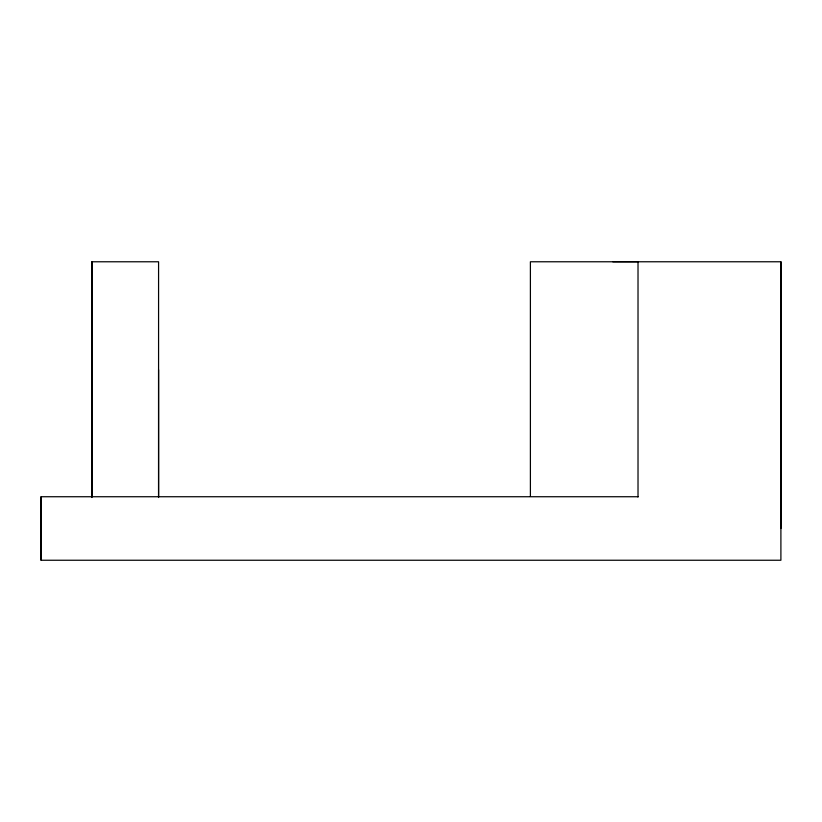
<?xml version="1.0" encoding="UTF-8"?>
<svg xmlns="http://www.w3.org/2000/svg" width="822" height="822" viewBox="0 0 822 822"><rect width="100%" height="100%" fill="white"/><g stroke="black" fill="none" stroke-linecap="round" stroke-linejoin="round"><path stroke-width="1.23" d="M530.396 496.426L530.396 261.776L780.9 261.766L780.9 560.244L41.1 560.244L41.1 496.735L637.944 496.735M91.9 497.516L91.9 261.776L158.574 261.776L158.574 497.516M612.791 261.756L638.016 261.766L638.016 497.063M780.9 261.776L780.9 528.495M158.574 369.736L158.574 496.735M91.9 261.776L91.9 496.735M41.1 496.735L41.1 560.244"/></g></svg>
